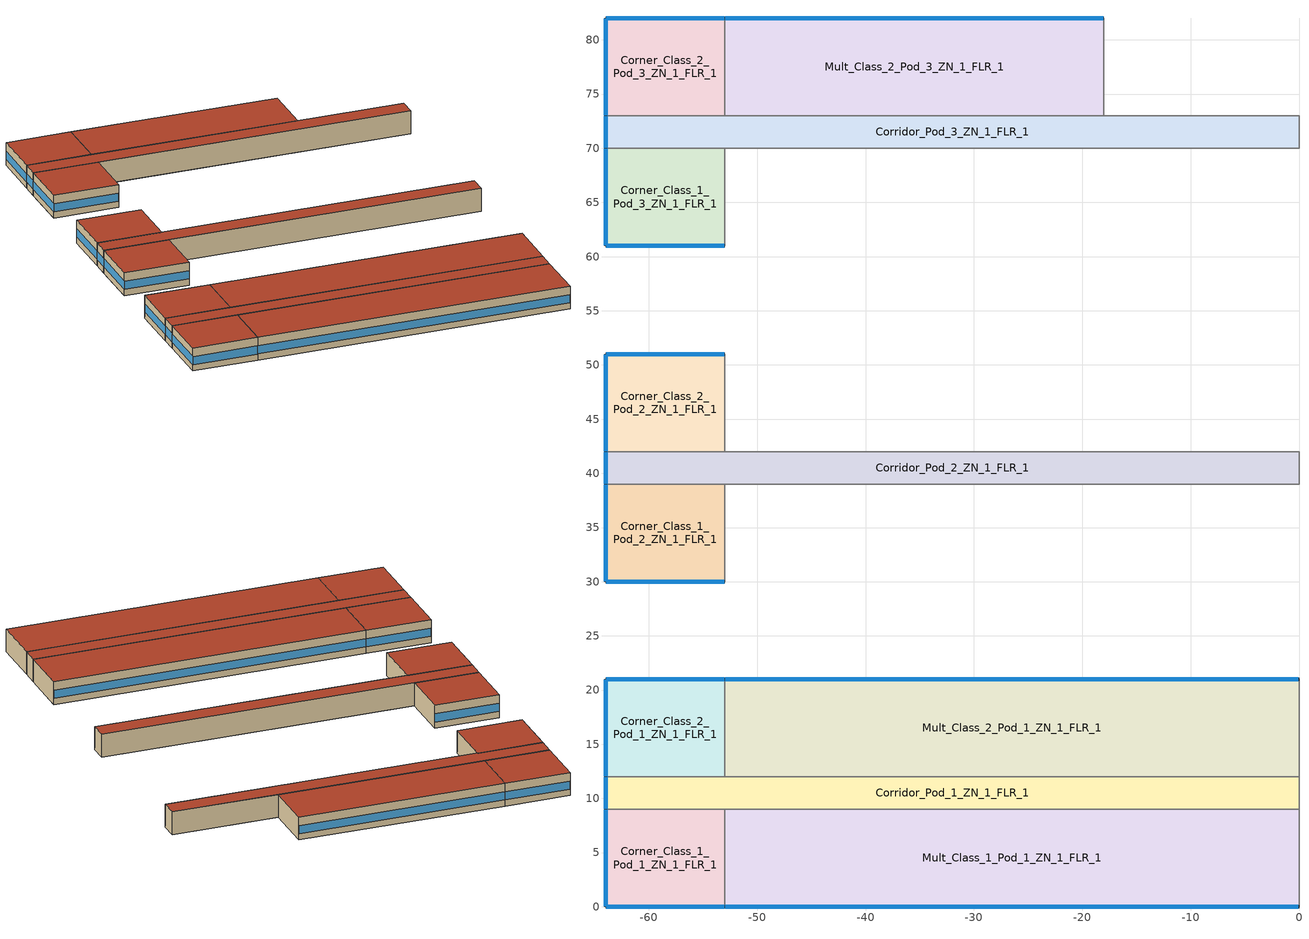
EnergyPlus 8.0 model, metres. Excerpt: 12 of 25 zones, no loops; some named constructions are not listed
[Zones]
Corner_Class_1_Pod_1_ZN_1_FLR_1
 floor ground (ext_slab_6in_with_carpet): -64,9 -53,9 -53,0 -64,0 z0
 wall outside (nonres_ext_wall): -64,9 -64,0 -53,0 z0:4
 wall to Mult_Class_1_Pod_1_ZN_1_FLR_1 (int_wall): -53,0 -53,9 z0:4
 wall to Corridor_Pod_1_ZN_1_FLR_1 (int_wall): -53,9 -64,9 z0:4
 window (Window_U_0.62_SHGC_0.25): -63.95,0 -53.05,0 z1.1:2.51; -64,8.95 -64,0.05 z1.1:2.52
 roof outside (nonres_roof): -64,0 -53,0 -53,9 -64,9 z4
Mult_Class_1_Pod_1_ZN_1_FLR_1
 floor ground (ext_slab_6in_with_carpet): -53,9 0,9 0,0 -53,0 z0
 wall outside (nonres_ext_wall): -53,0 0,0 z0:4
 wall to Lobby_ZN_1_FLR_1 (int_wall): 0,0 0,9 z0:4
 wall to Corridor_Pod_1_ZN_1_FLR_1 (int_wall): 0,9 -53,9 z0:4
 window (Window_U_0.62_SHGC_0.25): -52.95,0 -0.05,0 z1.1:2.5
 roof outside (nonres_roof): -53,0 0,0 0,9 -53,9 z4
Corridor_Pod_1_ZN_1_FLR_1
 floor ground (ext_slab_6in_with_carpet): -64,12 0,12 0,9 -64,9 z0
 wall outside (nonres_ext_wall): -64,12 -64,9 z0:4
 wall to Main_Corridor_ZN_1_FLR_1 (int_wall): 0,9 0,12 z0:4
 wall to Mult_Class_2_Pod_1_ZN_1_FLR_1 (int_wall): 0,12 -53,12 z0:4
 wall to Corner_Class_2_Pod_1_ZN_1_FLR_1 (int_wall): -53,12 -64,12 z0:4
 window (Window_U_0.62_SHGC_0.25): -64,11.95 -64,9.05 z1.1:2.55
 roof outside (nonres_roof): -64,9 0,9 0,12 -64,12 z4
Corner_Class_2_Pod_1_ZN_1_FLR_1
 floor ground (ext_slab_6in_with_carpet): -64,21 -53,21 -53,12 -64,12 z0
 wall outside (nonres_ext_wall): -53,21 -64,21 -64,12 z0:4
 wall to Mult_Class_2_Pod_1_ZN_1_FLR_1 (int_wall): -53,12 -53,21 z0:4
 window (Window_U_0.62_SHGC_0.25): -53.05,21 -63.95,21 z1.1:2.51; -64,20.95 -64,12.05 z1.1:2.52
 roof outside (nonres_roof): -64,12 -53,12 -53,21 -64,21 z4
Mult_Class_2_Pod_1_ZN_1_FLR_1
 floor ground (ext_slab_6in_with_carpet): -53,21 0,21 0,12 -53,12 z0
 wall outside (nonres_ext_wall): 0,21 -53,21 z0:4
 wall to Main_Corridor_ZN_1_FLR_1 (int_wall): 0,12 0,21 z0:4
 window (Window_U_0.62_SHGC_0.25): -0.05,21 -52.95,21 z1.1:2.5
 roof outside (nonres_roof): -53,12 0,12 0,21 -53,21 z4
Corner_Class_1_Pod_2_ZN_1_FLR_1
 floor ground (ext_slab_6in_with_carpet): -64,39 -53,39 -53,30 -64,30 z0
 wall outside (nonres_ext_wall): -64,39 -64,30 -53,30 z0:4
 wall to Mult_Class_1_Pod_2_ZN_1_FLR_1 (int_wall): -53,30 -53,39 z0:4
 wall to Corridor_Pod_2_ZN_1_FLR_1 (int_wall): -53,39 -64,39 z0:4
 window (Window_U_0.62_SHGC_0.25): -63.95,30 -53.05,30 z1.1:2.51; -64,38.95 -64,30.05 z1.1:2.52
 roof outside (nonres_roof): -64,30 -53,30 -53,39 -64,39 z4
Corridor_Pod_2_ZN_1_FLR_1
 floor ground (ext_slab_6in_with_carpet): -64,42 0,42 0,39 -64,39 z0
 wall outside (nonres_ext_wall): -64,42 -64,39 z0:4
 wall to Mult_Class_1_Pod_2_ZN_1_FLR_1 (int_wall): -53,39 0,39 z0:4
 wall to Main_Corridor_ZN_1_FLR_1 (int_wall): 0,39 0,42 z0:4
 wall to Mult_Class_2_Pod_2_ZN_1_FLR_1 (int_wall): 0,42 -53,42 z0:4
 wall to Corner_Class_2_Pod_2_ZN_1_FLR_1 (int_wall): -53,42 -64,42 z0:4
 window (Window_U_0.62_SHGC_0.25): -64,41.95 -64,39.05 z1.1:2.55
 roof outside (nonres_roof): -64,39 0,39 0,42 -64,42 z4
Corner_Class_2_Pod_2_ZN_1_FLR_1
 floor ground (ext_slab_6in_with_carpet): -64,51 -53,51 -53,42 -64,42 z0
 wall outside (nonres_ext_wall): -53,51 -64,51 -64,42 z0:4
 wall to Mult_Class_2_Pod_2_ZN_1_FLR_1 (int_wall): -53,42 -53,51 z0:4
 window (Window_U_0.62_SHGC_0.25): -53.05,51 -63.95,51 z1.1:2.51; -64,50.95 -64,42.05 z1.1:2.52
 roof outside (nonres_roof): -64,42 -53,42 -53,51 -64,51 z4
Corner_Class_1_Pod_3_ZN_1_FLR_1
 floor ground (ext_slab_6in_with_carpet): -64,70 -53,70 -53,61 -64,61 z0
 wall outside (nonres_ext_wall): -64,70 -64,61 -53,61 z0:4
 wall to Mult_Class_1_Pod_3_ZN_1_FLR_1 (int_wall): -53,61 -53,70 z0:4
 wall to Corridor_Pod_3_ZN_1_FLR_1 (int_wall): -53,70 -64,70 z0:4
 window (Window_U_0.62_SHGC_0.25): -63.95,61 -53.05,61 z1.1:2.51; -64,69.95 -64,61.05 z1.1:2.52
 roof outside (nonres_roof): -64,61 -53,61 -53,70 -64,70 z4
Corridor_Pod_3_ZN_1_FLR_1
 floor ground (ext_slab_6in_with_carpet): -64,73 0,73 0,70 -64,70 z0
 wall outside (nonres_ext_wall): -64,73 -64,70 z0:4
 wall to Mult_Class_1_Pod_3_ZN_1_FLR_1 (int_wall): -53,70 0,70 z0:4
 wall to Library_Media_Center_ZN_1_FLR_1 (int_wall): 0,70 0,73 z0:4
 wall to Computer_Class_ZN_1_FLR_1 (int_wall): 0,73 -18,73 z0:4
 wall to Mult_Class_2_Pod_3_ZN_1_FLR_1 (int_wall): -18,73 -53,73 z0:4
 wall to Corner_Class_2_Pod_3_ZN_1_FLR_1 (int_wall): -53,73 -64,73 z0:4
 window (Window_U_0.62_SHGC_0.25): -64,72.95 -64,70.05 z1.1:2.55
 roof outside (nonres_roof): -64,70 0,70 0,73 -64,73 z4
Corner_Class_2_Pod_3_ZN_1_FLR_1
 floor ground (ext_slab_6in_with_carpet): -64,82 -53,82 -53,73 -64,73 z0
 wall outside (nonres_ext_wall): -53,82 -64,82 -64,73 z0:4
 wall to Mult_Class_2_Pod_3_ZN_1_FLR_1 (int_wall): -53,73 -53,82 z0:4
 window (Window_U_0.62_SHGC_0.25): -53.05,82 -63.95,82 z1.1:2.51; -64,81.95 -64,73.05 z1.1:2.52
 roof outside (nonres_roof): -64,73 -53,73 -53,82 -64,82 z4
Mult_Class_2_Pod_3_ZN_1_FLR_1
 floor ground (ext_slab_6in_with_carpet): -53,82 -18,82 -18,73 -53,73 z0
 wall outside (nonres_ext_wall): -18,82 -53,82 z0:4
 wall to Computer_Class_ZN_1_FLR_1 (int_wall): -18,73 -18,82 z0:4
 window (Window_U_0.62_SHGC_0.25): -18.05,82 -52.95,82 z1.1:2.5
 roof outside (nonres_roof): -53,73 -18,73 -18,82 -53,82 z4
[ElectricLoadCenter:Transformer]
Transformer 1: Availability Schedule=Always_On; Transformer Usage=PowerInFromGrid; Nameplate Rating {VA}=112500; Phase=3; Conductor Material=Aluminum; Full Load Temperature Rise {C}=150; Fraction of Eddy Current Losses=0.1; Performance Input Method=NominalEfficiency; Nameplate Efficiency=0.969; Per Unit Load for Nameplate Efficiency=0.35; Reference Temperature for Nameplate Efficiency {C}=75; Consider Transformer Loss for Utility Cost=Yes; Meter 1=Wired_LTG_Electricity; Meter 2=InteriorEquipment:Electricity
[EnergyManagementSystem:Actuator]
Name | Actuated Component Unique | Actuated Component Type | Actuated Component Control Type
PSZ2_5_Timestep_Econ_Eff | PSZ2_5_Timestep_Econ_Eff_SCH | Schedule:Constant | Schedule Value
PSZ1_6_Timestep_Econ_Eff | PSZ1_6_Timestep_Econ_Eff_SCH | Schedule:Constant | Schedule Value
PSZ2_7_Timestep_Econ_Eff | PSZ2_7_Timestep_Econ_Eff_SCH | Schedule:Constant | Schedule Value
CLGSETP_SCH_VAV_POD_1_Actuator | CLGSETP_SCH_VAV_POD_1 | Schedule:Compact | Schedule Value
CLGSETP_SCH_VAV_POD_2_Actuator | CLGSETP_SCH_VAV_POD_2 | Schedule:Compact | Schedule Value
CLGSETP_SCH_VAV_POD_3_Actuator | CLGSETP_SCH_VAV_POD_3 | Schedule:Compact | Schedule Value
CLGSETP_SCH_VAV_OTHER_Actuator | CLGSETP_SCH_VAV_OTHER | Schedule:Compact | Schedule Value
HTGSETP_SCH_VAV_POD_1_Actuator | HTGSETP_SCH_VAV_POD_1 | Schedule:Compact | Schedule Value
HTGSETP_SCH_VAV_POD_2_Actuator | HTGSETP_SCH_VAV_POD_2 | Schedule:Compact | Schedule Value
HTGSETP_SCH_VAV_POD_3_Actuator | HTGSETP_SCH_VAV_POD_3 | Schedule:Compact | Schedule Value
HTGSETP_SCH_VAV_OTHER_Actuator | HTGSETP_SCH_VAV_OTHER | Schedule:Compact | Schedule Value
BoilerCurve | HEATSYS1 BOILER EFFICIENCY CURVE | Curve | Curve Result
[Schedule:Compact]
ALWAYS_ON: Through: 12/31, For: AllDays, Until: 24:00, 1
HTGSETP_SCH_YES_OPTIMUM_original: Through: 12/31, For: SummerDesignDay, Until: 24:00, 15.6, For: WinterDesignDay, Until: 24:00, 21, For: Weekdays, Until: 06:00, 15.6, Until: 07:00, 17.8, Until: 08:00, 20, Until: 21:00, 21, Until: 24:00, 15.6, For: WeekEnds Holidays AllOtherDays, Until: 24:00, 15.6
HTGSETP_SCH_VAV_POD_1; HTGSETP_SCH_VAV_POD_2; HTGSETP_SCH_VAV_POD_3; HTGSETP_SCH_VAV_OTHER: Through: 12/31, For: SummerDesignDay, Until: 24:00, 15.6, For: WinterDesignDay, Until: 24:00, 21, For: Weekdays, Until: 06:00, 15.6, Until: 07:00, 21, Until: 08:00, 21, Until: 21:00, 21, Until: 24:00, 15.6, For: WeekEnds Holidays AllOtherDays, Until: 24:00, 15.6
CLGSETP_SCH_YES_OPTIMUM_original: Through: 12/31, For: SummerDesignDay, Until: 24:00, 24, For: WinterDesignDay, Until: 24:00, 26.7, For: Weekdays, Until: 06:00, 26.7, Until: 07:00, 25.6, Until: 08:00, 25, Until: 21:00, 24, Until: 24:00, 26.7, For: WeekEnds Holidays AllOtherDays, Until: 24:00, 26.7
CLGSETP_SCH_VAV_POD_1; CLGSETP_SCH_VAV_POD_2; CLGSETP_SCH_VAV_POD_3; CLGSETP_SCH_VAV_OTHER: Through: 12/31, For: SummerDesignDay, Until: 24:00, 24, For: WinterDesignDay, Until: 24:00, 26.7, For: Weekdays, Until: 06:00, 26.7, Until: 07:00, 24, Until: 08:00, 24, Until: 21:00, 24, Until: 24:00, 26.7, For: WeekEnds Holidays AllOtherDays, Until: 24:00, 26.7
[Curve:Quadratic]
Name | Coefficient1 Constant | Coefficient2 x | Coefficient3 x**2 | Minimum Value of x | Maximum Value of x
HeatSys1 Boiler Efficiency Curve | 1 | 0 | 0 | 0 | 1
RACK1_RackCOPfTCurve | 1.7603 | -0.0377 | 0.0004 | 10 | 35
RACK1_RackCondFanCurve2 | 0 | 0.0286 | 0 | 0 | 35
RACK2_RackCOPfTCurve | 1 | 0 | 0 | 0 | 50
[Schedule:Constant]
PSZ2_5_Timestep_Econ_Eff_SCH; PSZ1_6_Timestep_Econ_Eff_SCH; PSZ2_7_Timestep_Econ_Eff_SCH: Fraction, 0.7
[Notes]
The 90.1 Prototype Building Models were developed by Pacific Northwest National Laboratory (PNNL),
under contract with the U.S. Department of Energy (DOE).  These building models were originally derived from
DOEs Commercial Reference Building Models with modifications from ASHRAE 90.1 committee,
Advanced Energy Design Guide series, and other building industry expert input.
The original purpose of developing these prototype building models was to measure energy saving impacts from
newly published editions of ASHRAE Standard 90.1.  The basic building descriptions can be found in the Scorecards
posted at this website.  The detailed descriptions of the prototype model development and addenda modeling
strategies can be found in PNNLs reports, entitled "Achieving 30% Goal: Energy and Cost Saving Analysis
of ASHRAE/IES Standard 90.1-2010" and "Enhancements to ASHRAE Standard 90.1 Prototype Building Models",
both posted at this website.
BEGIN ECONOMIZER MAP
Economizer Name, DX COIL Name
VAV_POD_1_OA_Controller, VAV_POD_1_CoolC DXCoil
VAV_POD_2_OA_Controller, VAV_POD_2_CoolC DXCoil
VAV_POD_3_OA_Controller, VAV_POD_3_CoolC DXCoil
VAV_OTHER_OA_Controller, VAV_OTHER_CoolC DXCoil
PSZ-AC_2:5_OA_Controller, PSZ-AC_2:5_Unitary_Package_CoolCoil
PSZ-AC_1:6_OA_Controller, PSZ-AC_1:6_Unitary_Package_CoolCoil
PSZ-AC_2:7_OA_Controller, PSZ-AC_2:7_Unitary_Package_CoolCoil
END ECONOMIZER MAP
BEGIN EMS PROGRAM MAP
EMS PROGRAM, DX COIL Name
PSZ2_5, PSZ-AC_2:5_UNITARY_PACKAGE_COOLCOIL
PSZ1_6, PSZ-AC_1:6_UNITARY_PACKAGE_COOLCOIL
PSZ2_7, PSZ-AC_2:7_UNITARY_PACKAGE_COOLCOIL
END EMS PROGRAM MAP
WeatherFile:  USA_CA_San.Francisco.Intl.AP.724940_TMY3.epw
IDF File:     /phome/comstd/ASHRAE90.1_2013_for_reporting/SchoolPrimary/90.1_std2013/input.nobackup/ASHRAE30pct_SchoolPrimary_STD2007_San_Francisco.dd.idf
Run Case:     ASHRAE30pct_SchoolPrimary_STD2007_San_Francisco
GPARM parameters as input:
Case = ASHRAE30pct_SchoolPrimary_STD2007_San_Francisco
weatherfile = USA_CA_San.Francisco_TMY2.epw
ground_tempt = Zone3C_nonres_R0_0ftV_SchoolPrimary_San_Francisco_STD2007.gtp
avg_oa_tempt_ip = 55.562
maxdiff_oa_tempt_ip = 14.436
ext_wall_type = SteelFramedWall
nonres_ext_wall_ufactor = 0.476974092
roof_type = LightweightRoof
nonres_roof_ufactor = 0.272556624
nonres_window = Window_U_0.62_SHGC_0.25
nonres_skylight = Window_U_1.17_SHGC_0.39
daylighting_control = no
sidelighting_control = no
roof_emissivity = 0.9
roof_solar_absorp = 0.77
LPD_classroom = 15.06947458
LPD_corridor = 5.381955209
LPD_lobby = 13.99308354
LPD_computer_room = 15.06947458
LPD_mechanical = 16.14586563
LPD_bath = 9.687519375
LPD_office = 11.84030146
LPD_gym = 15.06947458
LPD_kitchen = 12.9166925
LPD_cafeteria = 9.687519375
LPD_library = 13.99308354
exterior_lights_watts = 5406
exterior_lights_watts_a =
exterior_lights_watts_b =
economizer = DifferentialDryBulb
skip_economizer_control = No
damper_sch = MinOA_Sched
OA_computer_room = 0.001879482
PSZ_AC_2_7_DCV = Yes
OA_cafeteria_per_area = 0.000914343
OA_cafeteria_per_person = 0.003539405
vav_pod_1_dcv = no
vav_pod_2_dcv = no
vav_pod_3_dcv = no
oa_classroom_per_person = 0.00472
